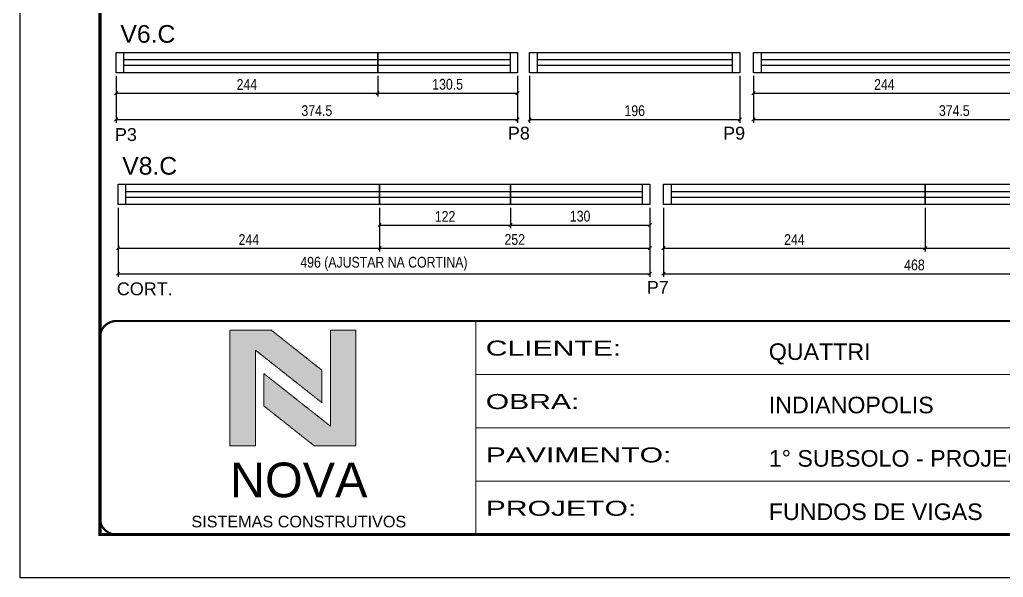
# Model space of a CAD drawing. Header units: millimetres. Extents: x 2012 to 8337, y 304 to 4842.
# Drawn here: x 3597 to 4514, y 1453 to 1973 of the extents above; entities that cross this region are included whole.
import ezdxf

# ---------------------------------------------------------------- set-up
doc = ezdxf.new("R2010")
doc.units = ezdxf.units.MM
doc.linetypes.add('CONTINUO', pattern=[0])
doc.linetypes.add('DASHED', pattern=[0.75, 0.5, -0.25])
for name, color, linetype in [('5', 5, 'Continuous'), ('COTA', 241, 'Continuous'), ('NOMENCLATURA', 7, 'Continuous'), ('Painéis', 200, 'Continuous'), ('SARR_2.2x7', 40, 'Continuous')]:
    doc.layers.add(name, color=color, linetype=linetype)
for name, color, linetype, lineweight in [('CARIMBO-LEGENDA', 75, 'Continuous', 15), ('Folhas', 255, 'Continuous', 9), ('SARRAFO DE PRESSAO', 251, 'DASHED', 9)]:
    doc.layers.add(name, color=color, linetype=linetype, lineweight=lineweight)
doc.layers.add('Laje_Perimetro', color=7, linetype='Continuous', plot=False)
doc.styles.add('arial', font='arial.ttf')
doc.styles.add('COTA TECNICA', font='techl___.ttf', dxfattribs={"height": 10})
doc.styles.add('COTA TECNICA-50', font='techl___.ttf', dxfattribs={"height": 10})
doc.styles.get("Standard").update_dxf_attribs({"font": 'arial.ttf'})
doc.styles.add('Tecnologia', font='')
doc.styles.get('Tecnologia').set_extended_font_data('Forgotten Futurist')
doc.dimstyles.new('COTA PAINEL-50', dxfattribs={"dimtxt": 10, "dimasz": 3, "dimexe": 3, "dimexo": 3, "dimgap": 3, "dimtad": 1, "dimdec": 1, "dimzin": 12, "dimdsep": 46, "dimtxsty": 'COTA TECNICA-50', "dimblk1": 'OBLIQUE', "dimblk2": 'OBLIQUE', "dimsah": 1, "dimcen": 0.9, "dimclrd": 4, "dimclre": 4, "dimclrt": 240, "dimadec": 1, "dimazin": 3, "dimtfac": 1, "dimtdec": 1, "dimtmove": 0, "dimatfit": 3, "dimfxl": 1, "dimtolj": 1, "dimtzin": 12, "dimarcsym": 0})
doc.dimstyles.new('PAINEL', dxfattribs={"dimtxt": 10, "dimasz": 3, "dimexe": 3, "dimexo": 3, "dimgap": 3, "dimtad": 1, "dimdec": 1, "dimzin": 12, "dimdsep": 46, "dimtxsty": 'COTA TECNICA', "dimblk1": 'OBLIQUE', "dimblk2": 'OBLIQUE', "dimsah": 1, "dimcen": 0.9, "dimclrd": 4, "dimclre": 4, "dimclrt": 240, "dimadec": 1, "dimazin": 3, "dimtfac": 1, "dimtdec": 1, "dimtmove": 0, "dimatfit": 3, "dimfxl": 1, "dimtolj": 1, "dimtzin": 12, "dimarcsym": 0})

# ---------------------------------------------------------------- blocks, each defined once
blk = doc.blocks.new('A$C64660E27')
at = {"layer": 'COTA', "true_color": 0x1a1a1a}
h = blk.add_hatch(color=250, dxfattribs=at)
h.dxf.hatch_style = 1
h.paths.add_polyline_path([(185.4, -11.6), (142.4, -11.6), (142.4, -131.6), (168.8, -131.6), (168.8, -32.2), (237.7, -86.7), (237.7, -53)])
at = {"layer": 'COTA'}
h = blk.add_hatch(color=20, dxfattribs=at)
h.dxf.hatch_style = 1
h.paths.add_polyline_path([(273, -11.4), (246.6, -11.4), (246.6, -111.1), (177.7, -56.6), (177.7, -90.2), (230, -131.6), (273, -131.6)])
for p, q in [((142.4, -131.6), (142.4, -11.6)), ((142.4, -11.6), (185.4, -11.6)), ((185.4, -11.6), (237.7, -53)), ((273, -11.4), (246.6, -11.4)), ((246.6, -111.1), (246.6, -11.4)), ((273, -11.4), (273, -131.6)), ((168.8, -32.2), (237.7, -86.7)), ((168.8, -131.6), (168.8, -32.2)), ((246.6, -111.1), (177.7, -56.6)), ((177.7, -90.2), (177.7, -56.6)), ((237.7, -86.7), (237.7, -53)), ((230, -131.6), (177.7, -90.2)), ((142.4, -131.6), (168.8, -131.6)), ((273, -131.6), (230, -131.6))]:
    blk.add_line(p, q)
at = {"layer": 'CARIMBO-LEGENDA', "color": 7, "linetype": 'Continuous', "ltscale": 100, "style": 'arial'}
blk.add_text('NOVA', height=36, dxfattribs=at).set_placement((142.4, -184.8))
at = {"layer": 'CARIMBO-LEGENDA', "color": 7, "linetype": 'Continuous', "style": 'arial'}
blk.add_text('SISTEMAS CONSTRUTIVOS', height=12, dxfattribs=at).set_placement((102.5, -216))
blk = doc.blocks.new('9999999999')
at = {"color": 30, "linetype": 'CONTINUO'}
for p, q in [((98564.56, 34230.21), (98564.56, 34429.45)), ((98564.56, 34379.64), (99583.98, 34379.64)), ((98564.56, 34329.83), (99487.98, 34329.83)), ((98564.56, 34280.02), (99487.98, 34280.02))]:
    blk.add_line(p, q, dxfattribs=at)
at = {"color": 30, "linetype": 'CONTINUO', "const_width": 2}
blk.add_lwpolyline([(99583.98, 34230.21), (99583.98, 34414.45, 0.414214), (99568.98, 34429.45), (98228.98, 34429.45, 0.414214), (98213.98, 34414.45), (98213.98, 34245.21, 0.414214), (98228.98, 34230.21), (99583.98, 34230.21)], format="xyb", dxfattribs=at)
at = {"layer": 'Folhas'}
blk.add_lwpolyline([(98138.98, 34190.21), (99623.98, 34190.21), (99623.98, 35240.21), (98138.98, 35240.21)], close=True, dxfattribs=at)
at = {"layer": 'Folhas', "color": 30, "const_width": 3}
blk.add_lwpolyline([(98213.98, 34230.21), (99583.98, 34230.21), (99583.98, 35200.21), (98213.98, 35200.21)], close=True, dxfattribs=at)
at = {"xscale": 0.9, "yscale": 0.9, "zscale": 0.9}
blk.add_blockref('A$C64660E27', (98206.92, 34431.26), dxfattribs=at)
at = {"color": 7, "linetype": 'Continuous', "ltscale": 5, "style": 'arial'}
for s, height, p in [('QUATTRI', 15.483, (98837.68, 34393.13)), ('INDIANOPOLIS', 15.4829, (98837.68, 34343.32)), ('1° SUBSOLO - PROJEÇÃO', 15.4829, (98837.68, 34293.51)), ('FUNDOS DE VIGAS', 15.4829, (98837.68, 34243.7))]:
    blk.add_text(s, height=height, dxfattribs=at).set_placement(p)
at = {"layer": 'Folhas', "color": 7, "style": 'Tecnologia', "width": 1.5}
for s, p in [('CLIENTE:', (98573.65, 34397.17)), ('OBRA:', (98573.65, 34347.31)), ('PAVIMENTO:', (98573.65, 34297.5)), ('PROJETO:', (98573.65, 34247.69))]:
    blk.add_text(s, height=14, dxfattribs=at).set_placement(p)
blk = doc.blocks.new('_Oblique')
at = {"color": 0, "linetype": 'ByBlock', "lineweight": -2}
blk.add_line((-0.5, -0.5), (0.5, 0.5), dxfattribs=at)
blk = doc.blocks.new('*D363')
at = {"layer": 'COTA', "color": 4, "linetype": 'ByBlock', "lineweight": -2, "transparency": 16777216}
for p, q in [((3686.68, 1920.81), (3686.68, 1901.76)), ((3930.68, 1920.81), (3930.68, 1901.76)), ((3686.68, 1904.76), (3930.68, 1904.76))]:
    blk.add_line(p, q, dxfattribs=at)
at = {"layer": 'Defpoints', "color": 0, "linetype": 'ByBlock', "transparency": 16777216}
for p in [(3686.68, 1923.81), (3930.68, 1923.81), (3930.68, 1904.76)]:
    blk.add_point(p, dxfattribs=at)
at = {"layer": 'COTA', "color": 4, "linetype": 'ByBlock', "lineweight": -2, "transparency": 16777216, "xscale": 3, "yscale": 3, "zscale": 3, "rotation": 180}
blk.add_blockref('_Oblique', (3686.68, 1904.76), dxfattribs=at)
at = {"layer": 'COTA', "color": 4, "linetype": 'ByBlock', "lineweight": -2, "transparency": 16777216, "xscale": 3, "yscale": 3, "zscale": 3}
blk.add_blockref('_Oblique', (3930.68, 1904.76), dxfattribs=at)
at = {"layer": 'COTA', "color": 240, "linetype": 'ByBlock', "transparency": 16777216, "insert": (3808.68, 1912.83), "char_height": 10, "attachment_point": 5, "style": 'COTA TECNICA-50'}
blk.add_mtext('\\A1;244', dxfattribs=at)
blk = doc.blocks.new('*D364')
at = {"layer": 'COTA', "color": 4, "linetype": 'ByBlock', "lineweight": -2, "transparency": 16777216}
for p, q in [((3930.68, 1920.81), (3930.68, 1901.76)), ((4061.18, 1920.81), (4061.18, 1901.76)), ((3930.68, 1904.76), (4061.18, 1904.76))]:
    blk.add_line(p, q, dxfattribs=at)
at = {"layer": 'Defpoints', "color": 0, "linetype": 'ByBlock', "transparency": 16777216}
for p in [(3930.68, 1923.81), (4061.18, 1923.81), (4061.18, 1904.76)]:
    blk.add_point(p, dxfattribs=at)
at = {"layer": 'COTA', "color": 4, "linetype": 'ByBlock', "lineweight": -2, "transparency": 16777216, "xscale": 3, "yscale": 3, "zscale": 3, "rotation": 180}
blk.add_blockref('_Oblique', (3930.68, 1904.76), dxfattribs=at)
at = {"layer": 'COTA', "color": 4, "linetype": 'ByBlock', "lineweight": -2, "transparency": 16777216, "xscale": 3, "yscale": 3, "zscale": 3}
blk.add_blockref('_Oblique', (4061.18, 1904.76), dxfattribs=at)
at = {"layer": 'COTA', "color": 240, "linetype": 'ByBlock', "transparency": 16777216, "insert": (3995.93, 1912.98), "char_height": 10, "attachment_point": 5, "style": 'COTA TECNICA-50'}
blk.add_mtext('\\A1;130.5', dxfattribs=at)
blk = doc.blocks.new('*D469')
at = {"layer": 'COTA', "color": 4, "lineweight": -2, "transparency": 16777216}
for p, q in [((3686.68, 1920.81), (3686.68, 1877.18)), ((4061.18, 1920.81), (4061.18, 1877.18)), ((3686.68, 1880.18), (4061.18, 1880.18))]:
    blk.add_line(p, q, dxfattribs=at)
at = {"layer": 'Defpoints', "color": 0, "transparency": 16777216}
for p in [(3686.68, 1923.81), (4061.18, 1923.81), (4061.18, 1880.18)]:
    blk.add_point(p, dxfattribs=at)
at = {"layer": 'COTA', "color": 4, "lineweight": -2, "transparency": 16777216, "xscale": 3, "yscale": 3, "zscale": 3, "rotation": 180}
blk.add_blockref('_Oblique', (3686.68, 1880.18), dxfattribs=at)
at = {"layer": 'COTA', "color": 4, "lineweight": -2, "transparency": 16777216, "xscale": 3, "yscale": 3, "zscale": 3}
blk.add_blockref('_Oblique', (4061.18, 1880.18), dxfattribs=at)
at = {"layer": 'COTA', "color": 240, "transparency": 16777216, "insert": (3873.93, 1888.4), "char_height": 10, "attachment_point": 5, "style": 'COTA TECNICA'}
blk.add_mtext('\\A1;374.5', dxfattribs=at)
blk = doc.blocks.new('*D470')
at = {"layer": 'COTA', "color": 4, "lineweight": -2, "transparency": 16777216}
for p, q in [((4072.42, 1920.81), (4072.42, 1877.18)), ((4268.42, 1920.81), (4268.42, 1877.18)), ((4072.42, 1880.18), (4268.42, 1880.18))]:
    blk.add_line(p, q, dxfattribs=at)
at = {"layer": 'Defpoints', "color": 0, "transparency": 16777216}
for p in [(4072.42, 1923.81), (4268.42, 1923.81), (4268.42, 1880.18)]:
    blk.add_point(p, dxfattribs=at)
at = {"layer": 'COTA', "color": 4, "lineweight": -2, "transparency": 16777216, "xscale": 3, "yscale": 3, "zscale": 3, "rotation": 180}
blk.add_blockref('_Oblique', (4072.42, 1880.18), dxfattribs=at)
at = {"layer": 'COTA', "color": 4, "lineweight": -2, "transparency": 16777216, "xscale": 3, "yscale": 3, "zscale": 3}
blk.add_blockref('_Oblique', (4268.42, 1880.18), dxfattribs=at)
at = {"layer": 'COTA', "color": 240, "transparency": 16777216, "insert": (4170.42, 1888.31), "char_height": 10, "attachment_point": 5, "style": 'COTA TECNICA'}
blk.add_mtext('\\A1;196', dxfattribs=at)
blk = doc.blocks.new('*D365')
at = {"layer": 'COTA', "color": 4, "linetype": 'ByBlock', "lineweight": -2, "transparency": 16777216}
for p, q in [((4281.23, 1920.81), (4281.23, 1901.76)), ((4525.23, 1920.81), (4525.23, 1901.76)), ((4281.23, 1904.76), (4525.23, 1904.76))]:
    blk.add_line(p, q, dxfattribs=at)
at = {"layer": 'Defpoints', "color": 0, "linetype": 'ByBlock', "transparency": 16777216}
for p in [(4281.23, 1923.81), (4525.23, 1923.81), (4525.23, 1904.76)]:
    blk.add_point(p, dxfattribs=at)
at = {"layer": 'COTA', "color": 4, "linetype": 'ByBlock', "lineweight": -2, "transparency": 16777216, "xscale": 3, "yscale": 3, "zscale": 3, "rotation": 180}
blk.add_blockref('_Oblique', (4281.23, 1904.76), dxfattribs=at)
at = {"layer": 'COTA', "color": 4, "linetype": 'ByBlock', "lineweight": -2, "transparency": 16777216, "xscale": 3, "yscale": 3, "zscale": 3}
blk.add_blockref('_Oblique', (4525.23, 1904.76), dxfattribs=at)
at = {"layer": 'COTA', "color": 240, "linetype": 'ByBlock', "transparency": 16777216, "insert": (4403.23, 1912.83), "char_height": 10, "attachment_point": 5, "style": 'COTA TECNICA-50'}
blk.add_mtext('\\A1;244', dxfattribs=at)
blk = doc.blocks.new('*D471')
at = {"layer": 'COTA', "color": 4, "lineweight": -2, "transparency": 16777216}
for p, q in [((4281.23, 1920.81), (4281.23, 1877.18)), ((4655.73, 1920.81), (4655.73, 1877.18)), ((4281.23, 1880.18), (4655.73, 1880.18))]:
    blk.add_line(p, q, dxfattribs=at)
at = {"layer": 'Defpoints', "color": 0, "transparency": 16777216}
for p in [(4281.23, 1923.81), (4655.73, 1923.81), (4655.73, 1880.18)]:
    blk.add_point(p, dxfattribs=at)
at = {"layer": 'COTA', "color": 4, "lineweight": -2, "transparency": 16777216, "xscale": 3, "yscale": 3, "zscale": 3, "rotation": 180}
blk.add_blockref('_Oblique', (4281.23, 1880.18), dxfattribs=at)
at = {"layer": 'COTA', "color": 4, "lineweight": -2, "transparency": 16777216, "xscale": 3, "yscale": 3, "zscale": 3}
blk.add_blockref('_Oblique', (4655.73, 1880.18), dxfattribs=at)
at = {"layer": 'COTA', "color": 240, "transparency": 16777216, "insert": (4468.48, 1888.4), "char_height": 10, "attachment_point": 5, "style": 'COTA TECNICA'}
blk.add_mtext('\\A1;374.5', dxfattribs=at)
blk = doc.blocks.new('*D371')
at = {"layer": 'COTA', "color": 4, "linetype": 'ByBlock', "lineweight": -2, "transparency": 16777216}
for p, q in [((3688.52, 1797.68), (3688.52, 1757)), ((3932.52, 1797.68), (3932.52, 1757)), ((3688.52, 1760), (3932.52, 1760))]:
    blk.add_line(p, q, dxfattribs=at)
at = {"layer": 'Defpoints', "color": 0, "linetype": 'ByBlock', "transparency": 16777216}
for p in [(3688.52, 1800.68), (3932.52, 1800.68), (3932.52, 1760)]:
    blk.add_point(p, dxfattribs=at)
at = {"layer": 'COTA', "color": 4, "linetype": 'ByBlock', "lineweight": -2, "transparency": 16777216, "xscale": 3, "yscale": 3, "zscale": 3, "rotation": 180}
blk.add_blockref('_Oblique', (3688.52, 1760), dxfattribs=at)
at = {"layer": 'COTA', "color": 4, "linetype": 'ByBlock', "lineweight": -2, "transparency": 16777216, "xscale": 3, "yscale": 3, "zscale": 3}
blk.add_blockref('_Oblique', (3932.52, 1760), dxfattribs=at)
at = {"layer": 'COTA', "color": 240, "linetype": 'ByBlock', "transparency": 16777216, "insert": (3810.52, 1768.08), "char_height": 10, "attachment_point": 5, "style": 'COTA TECNICA-50'}
blk.add_mtext('\\A1;244', dxfattribs=at)
blk = doc.blocks.new('*D372')
at = {"layer": 'COTA', "color": 4, "linetype": 'ByBlock', "lineweight": -2, "transparency": 16777216}
for p, q in [((4054.52, 1797.68), (4054.52, 1778.63)), ((4184.52, 1797.68), (4184.52, 1778.63)), ((4054.52, 1781.63), (4184.52, 1781.63))]:
    blk.add_line(p, q, dxfattribs=at)
at = {"layer": 'Defpoints', "color": 0, "linetype": 'ByBlock', "transparency": 16777216}
for p in [(4054.52, 1800.68), (4184.52, 1800.68), (4184.52, 1781.63)]:
    blk.add_point(p, dxfattribs=at)
at = {"layer": 'COTA', "color": 4, "linetype": 'ByBlock', "lineweight": -2, "transparency": 16777216, "xscale": 3, "yscale": 3, "zscale": 3, "rotation": 180}
blk.add_blockref('_Oblique', (4054.52, 1781.63), dxfattribs=at)
at = {"layer": 'COTA', "color": 4, "linetype": 'ByBlock', "lineweight": -2, "transparency": 16777216, "xscale": 3, "yscale": 3, "zscale": 3}
blk.add_blockref('_Oblique', (4184.52, 1781.63), dxfattribs=at)
at = {"layer": 'COTA', "color": 240, "linetype": 'ByBlock', "transparency": 16777216, "insert": (4119.52, 1789.85), "char_height": 10, "attachment_point": 5, "style": 'COTA TECNICA-50'}
blk.add_mtext('\\A1;130', dxfattribs=at)
blk = doc.blocks.new('*D473')
at = {"layer": 'COTA', "color": 4, "lineweight": -2, "transparency": 16777216}
for p, q in [((3688.52, 1797.68), (3688.52, 1733.21)), ((4184.52, 1797.68), (4184.52, 1733.21)), ((3688.52, 1736.21), (4184.52, 1736.21))]:
    blk.add_line(p, q, dxfattribs=at)
at = {"layer": 'Defpoints', "color": 0, "transparency": 16777216}
for p in [(3688.52, 1800.68), (4184.52, 1800.68), (4184.52, 1736.21)]:
    blk.add_point(p, dxfattribs=at)
at = {"layer": 'COTA', "color": 4, "lineweight": -2, "transparency": 16777216, "xscale": 3, "yscale": 3, "zscale": 3, "rotation": 180}
blk.add_blockref('_Oblique', (3688.52, 1736.21), dxfattribs=at)
at = {"layer": 'COTA', "color": 4, "lineweight": -2, "transparency": 16777216, "xscale": 3, "yscale": 3, "zscale": 3}
blk.add_blockref('_Oblique', (4184.52, 1736.21), dxfattribs=at)
at = {"layer": 'COTA', "color": 240, "transparency": 16777216, "insert": (3936.52, 1745.43), "char_height": 10, "attachment_point": 5, "style": 'COTA TECNICA'}
blk.add_mtext('\\A1;496 (AJUSTAR NA CORTINA)', dxfattribs=at)
blk = doc.blocks.new('*D373')
at = {"layer": 'COTA', "color": 4, "linetype": 'ByBlock', "lineweight": -2, "transparency": 16777216}
for p, q in [((3932.52, 1797.68), (3932.52, 1778.63)), ((4054.52, 1797.68), (4054.52, 1778.63)), ((3932.52, 1781.63), (4054.52, 1781.63))]:
    blk.add_line(p, q, dxfattribs=at)
at = {"layer": 'Defpoints', "color": 0, "linetype": 'ByBlock', "transparency": 16777216}
for p in [(3932.52, 1800.68), (4054.52, 1800.68), (4054.52, 1781.63)]:
    blk.add_point(p, dxfattribs=at)
at = {"layer": 'COTA', "color": 4, "linetype": 'ByBlock', "lineweight": -2, "transparency": 16777216, "xscale": 3, "yscale": 3, "zscale": 3, "rotation": 180}
blk.add_blockref('_Oblique', (3932.52, 1781.63), dxfattribs=at)
at = {"layer": 'COTA', "color": 4, "linetype": 'ByBlock', "lineweight": -2, "transparency": 16777216, "xscale": 3, "yscale": 3, "zscale": 3}
blk.add_blockref('_Oblique', (4054.52, 1781.63), dxfattribs=at)
at = {"layer": 'COTA', "color": 240, "linetype": 'ByBlock', "transparency": 16777216, "insert": (3993.52, 1789.69), "char_height": 10, "attachment_point": 5, "style": 'COTA TECNICA-50'}
blk.add_mtext('\\A1;122', dxfattribs=at)
blk = doc.blocks.new('*D374')
at = {"layer": 'Defpoints', "color": 0, "transparency": 16777216}
for p in [(3932.52, 1800.68), (4184.52, 1800.68), (4184.52, 1760)]:
    blk.add_point(p, dxfattribs=at)
at = {"layer": 'Painéis', "color": 4, "lineweight": -2, "transparency": 16777216}
for p, q in [((3932.52, 1797.68), (3932.52, 1757)), ((4184.52, 1797.68), (4184.52, 1757)), ((3932.52, 1760), (4184.52, 1760))]:
    blk.add_line(p, q, dxfattribs=at)
at = {"layer": 'Painéis', "color": 4, "lineweight": -2, "transparency": 16777216, "xscale": 3, "yscale": 3, "zscale": 3, "rotation": 180}
blk.add_blockref('_Oblique', (3932.52, 1760), dxfattribs=at)
at = {"layer": 'Painéis', "color": 4, "lineweight": -2, "transparency": 16777216, "xscale": 3, "yscale": 3, "zscale": 3}
blk.add_blockref('_Oblique', (4184.52, 1760), dxfattribs=at)
at = {"layer": 'Painéis', "color": 240, "transparency": 16777216, "insert": (4058.52, 1768.11), "char_height": 10, "attachment_point": 5, "style": 'COTA TECNICA'}
blk.add_mtext('\\A1;252', dxfattribs=at)
blk = doc.blocks.new('*D375')
at = {"layer": 'COTA', "color": 4, "linetype": 'ByBlock', "lineweight": -2, "transparency": 16777216}
for p, q in [((4197.33, 1797.68), (4197.33, 1757)), ((4441.33, 1797.68), (4441.33, 1757)), ((4197.33, 1760), (4441.33, 1760))]:
    blk.add_line(p, q, dxfattribs=at)
at = {"layer": 'Defpoints', "color": 0, "linetype": 'ByBlock', "transparency": 16777216}
for p in [(4197.33, 1800.68), (4441.33, 1800.68), (4441.33, 1760)]:
    blk.add_point(p, dxfattribs=at)
at = {"layer": 'COTA', "color": 4, "linetype": 'ByBlock', "lineweight": -2, "transparency": 16777216, "xscale": 3, "yscale": 3, "zscale": 3, "rotation": 180}
blk.add_blockref('_Oblique', (4197.33, 1760), dxfattribs=at)
at = {"layer": 'COTA', "color": 4, "linetype": 'ByBlock', "lineweight": -2, "transparency": 16777216, "xscale": 3, "yscale": 3, "zscale": 3}
blk.add_blockref('_Oblique', (4441.33, 1760), dxfattribs=at)
at = {"layer": 'COTA', "color": 240, "linetype": 'ByBlock', "transparency": 16777216, "insert": (4319.33, 1768.08), "char_height": 10, "attachment_point": 5, "style": 'COTA TECNICA-50'}
blk.add_mtext('\\A1;244', dxfattribs=at)
blk = doc.blocks.new('*D376')
at = {"layer": 'COTA', "color": 4, "linetype": 'ByBlock', "lineweight": -2, "transparency": 16777216}
for p, q in [((4441.33, 1797.68), (4441.33, 1757)), ((4665.33, 1797.68), (4665.33, 1757)), ((4441.33, 1760), (4665.33, 1760))]:
    blk.add_line(p, q, dxfattribs=at)
at = {"layer": 'Defpoints', "color": 0, "linetype": 'ByBlock', "transparency": 16777216}
for p in [(4441.33, 1800.68), (4665.33, 1800.68), (4665.33, 1760)]:
    blk.add_point(p, dxfattribs=at)
at = {"layer": 'COTA', "color": 4, "linetype": 'ByBlock', "lineweight": -2, "transparency": 16777216, "xscale": 3, "yscale": 3, "zscale": 3, "rotation": 180}
blk.add_blockref('_Oblique', (4441.33, 1760), dxfattribs=at)
at = {"layer": 'COTA', "color": 4, "linetype": 'ByBlock', "lineweight": -2, "transparency": 16777216, "xscale": 3, "yscale": 3, "zscale": 3}
blk.add_blockref('_Oblique', (4665.33, 1760), dxfattribs=at)
at = {"layer": 'COTA', "color": 240, "linetype": 'ByBlock', "transparency": 16777216, "insert": (4553.33, 1768.08), "char_height": 10, "attachment_point": 5, "style": 'COTA TECNICA-50'}
blk.add_mtext('\\A1;224', dxfattribs=at)
blk = doc.blocks.new('*D474')
at = {"layer": 'COTA', "color": 4, "lineweight": -2, "transparency": 16777216}
for p, q in [((4197.33, 1797.68), (4197.33, 1733.21)), ((4665.33, 1797.68), (4665.33, 1733.21)), ((4197.33, 1736.21), (4665.33, 1736.21))]:
    blk.add_line(p, q, dxfattribs=at)
at = {"layer": 'Defpoints', "color": 0, "transparency": 16777216}
for p in [(4197.33, 1800.68), (4665.33, 1800.68), (4665.33, 1736.21)]:
    blk.add_point(p, dxfattribs=at)
at = {"layer": 'COTA', "color": 4, "lineweight": -2, "transparency": 16777216, "xscale": 3, "yscale": 3, "zscale": 3, "rotation": 180}
blk.add_blockref('_Oblique', (4197.33, 1736.21), dxfattribs=at)
at = {"layer": 'COTA', "color": 4, "lineweight": -2, "transparency": 16777216, "xscale": 3, "yscale": 3, "zscale": 3}
blk.add_blockref('_Oblique', (4665.33, 1736.21), dxfattribs=at)
at = {"layer": 'COTA', "color": 240, "transparency": 16777216, "insert": (4431.33, 1744.33), "char_height": 10, "attachment_point": 5, "style": 'COTA TECNICA'}
blk.add_mtext('\\A1;468', dxfattribs=at)

msp = doc.modelspace()

# ---------------------------------------------------------------- linework, layer by layer
at = {"layer": 'Laje_Perimetro'}
msp.add_lwpolyline([(5081.78, 2502.78), (3596.78, 2502.78), (3596.78, 1452.78), (5081.78, 1452.78)], close=True, dxfattribs=at)
at = {"layer": 'Painéis'}
for points in [[(3930.68, 1923.81), (3686.68, 1923.81), (3686.68, 1942.81), (3930.68, 1942.81)], [(3930.68, 1942.81), (4061.18, 1942.81), (4061.18, 1923.81), (3930.68, 1923.81)], [(4072.42, 1942.81), (4268.42, 1942.81), (4268.42, 1923.81), (4072.42, 1923.81)], [(4525.23, 1923.81), (4281.23, 1923.81), (4281.23, 1942.81), (4525.23, 1942.81)], [(3932.52, 1800.68), (3688.52, 1800.68), (3688.52, 1819.68), (3932.52, 1819.68)], [(4054.52, 1800.68), (3932.52, 1800.68), (3932.52, 1819.68), (4054.52, 1819.68)], [(4054.52, 1819.68), (4184.52, 1819.68), (4184.52, 1800.68), (4054.52, 1800.68)], [(4441.33, 1800.68), (4197.33, 1800.68), (4197.33, 1819.68), (4441.33, 1819.68)], [(4441.33, 1819.68), (4665.33, 1819.68), (4665.33, 1800.68), (4441.33, 1800.68)]]:
    msp.add_lwpolyline(points, close=True, dxfattribs=at)
at = {"layer": 'SARR_2.2x7', "linetype": 'Continuous'}
for p, q in [((3693.68, 1942.81), (3693.68, 1923.81)), ((3930.68, 1935.81), (3693.68, 1935.81)), ((4054.18, 1935.81), (3930.68, 1935.81)), ((4054.18, 1942.81), (4054.18, 1923.81)), ((4079.42, 1942.81), (4079.42, 1923.81)), ((4261.42, 1935.81), (4079.42, 1935.81)), ((4261.42, 1942.81), (4261.42, 1923.81)), ((4288.23, 1942.81), (4288.23, 1923.81)), ((4525.23, 1935.81), (4288.23, 1935.81)), ((3693.68, 1930.81), (3930.68, 1930.81)), ((3930.68, 1930.81), (4054.18, 1930.81)), ((4079.42, 1930.81), (4261.42, 1930.81)), ((4288.23, 1930.81), (4525.23, 1930.81)), ((3695.52, 1819.68), (3695.52, 1800.68)), ((4177.52, 1819.68), (4177.52, 1800.68)), ((4204.33, 1819.68), (4204.33, 1800.68)), ((3932.52, 1812.68), (3695.52, 1812.68)), ((3695.52, 1807.68), (3932.52, 1807.68)), ((4177.52, 1812.68), (3932.52, 1812.68)), ((3932.52, 1807.68), (4177.52, 1807.68)), ((4441.33, 1812.68), (4204.33, 1812.68)), ((4204.33, 1807.68), (4441.33, 1807.68)), ((4658.33, 1812.68), (4441.33, 1812.68)), ((4441.33, 1807.68), (4658.33, 1807.68))]:
    msp.add_line(p, q, dxfattribs=at)

# ---------------------------------------------------------------- block references
at = {"layer": 'SARRAFO DE PRESSAO', "color": 6, "linetype": 'ByBlock'}
msp.add_blockref('9999999999', (-94542.2, -32737.42), dxfattribs=at)

# ---------------------------------------------------------------- texts
at = {"layer": '5', "linetype": 'Continuous'}
for s, p in [('P3', (3685.57, 1860.08)), ('P8', (4052.12, 1861.4)), ('P9', (4252.87, 1861.4)), ('CORT.', (3687.4, 1716.11)), ('P7', (4181.67, 1717.43))]:
    msp.add_text(s, height=12, rotation=359.99996, dxfattribs=at).set_placement(p)
at = {"layer": 'NOMENCLATURA', "linetype": 'Continuous'}
for s, p in [('V6.C', (3690.74, 1951.79)), ('V8.C', (3692.43, 1828.66))]:
    msp.add_text(s, height=16.5, dxfattribs=at).set_placement(p)

# ---------------------------------------------------------------- dimensions: what is measured, and where the dimension line sits
at = {"layer": 'COTA', "color": 1, "linetype": 'ByBlock'}
for base, p1, p2, picture, middle in [((3930.68, 1904.76), (3686.68, 1923.81), (3930.68, 1923.81), '*D363', (3808.68, 1912.83)), ((4061.18, 1904.76), (3930.68, 1923.81), (4061.18, 1923.81), '*D364', (3995.93, 1912.98)), ((4525.23, 1904.76), (4281.23, 1923.81), (4525.23, 1923.81), '*D365', (4403.23, 1912.83)), ((3932.52, 1760), (3688.52, 1800.68), (3932.52, 1800.68), '*D371', (3810.52, 1768.08)), ((4054.52, 1781.63), (3932.52, 1800.68), (4054.52, 1800.68), '*D373', (3993.52, 1789.69)), ((4184.52, 1781.63), (4054.52, 1800.68), (4184.52, 1800.68), '*D372', (4119.52, 1789.85)), ((4441.33, 1760), (4197.33, 1800.68), (4441.33, 1800.68), '*D375', (4319.33, 1768.08)), ((4665.33, 1760), (4441.33, 1800.68), (4665.33, 1800.68), '*D376', (4553.33, 1768.08))]:
    dim = msp.add_linear_dim(base=base, p1=p1, p2=p2, dimstyle='COTA PAINEL-50', override={"dimarcsym": 1}, dxfattribs=at)
    dim.commit()
    dim.dimension.update_dxf_attribs({"geometry": picture, "text_midpoint": middle})
at = {"layer": 'COTA'}
for base, p1, p2, picture, middle in [((4061.18, 1880.18), (3686.68, 1923.81), (4061.18, 1923.81), '*D469', (3873.93, 1888.4)), ((4268.42, 1880.18), (4072.42, 1923.81), (4268.42, 1923.81), '*D470', (4170.42, 1888.31)), ((4655.73, 1880.18), (4281.23, 1923.81), (4655.73, 1923.81), '*D471', (4468.48, 1888.4)), ((4665.33, 1736.21), (4197.33, 1800.68), (4665.33, 1800.68), '*D474', (4431.33, 1744.33))]:
    dim = msp.add_linear_dim(base=base, p1=p1, p2=p2, dimstyle='PAINEL', dxfattribs=at)
    dim.commit()
    dim.dimension.update_dxf_attribs({"geometry": picture, "text_midpoint": middle})
dim = msp.add_linear_dim(base=(4184.52, 1736.21), p1=(3688.52, 1800.68), p2=(4184.52, 1800.68), text='<> (AJUSTAR NA CORTINA)', dimstyle='PAINEL', dxfattribs=at)
dim.commit()
dim.dimension.update_dxf_attribs({"geometry": '*D473', "text_midpoint": (3936.52, 1745.43)})
at = {"layer": 'Painéis'}
dim = msp.add_linear_dim(base=(4184.52, 1760), p1=(3932.52, 1800.68), p2=(4184.52, 1800.68), dimstyle='PAINEL', dxfattribs=at)
dim.commit()
dim.dimension.update_dxf_attribs({"geometry": '*D374', "text_midpoint": (4058.52, 1768.11)})

doc.saveas('drawing.dxf')
